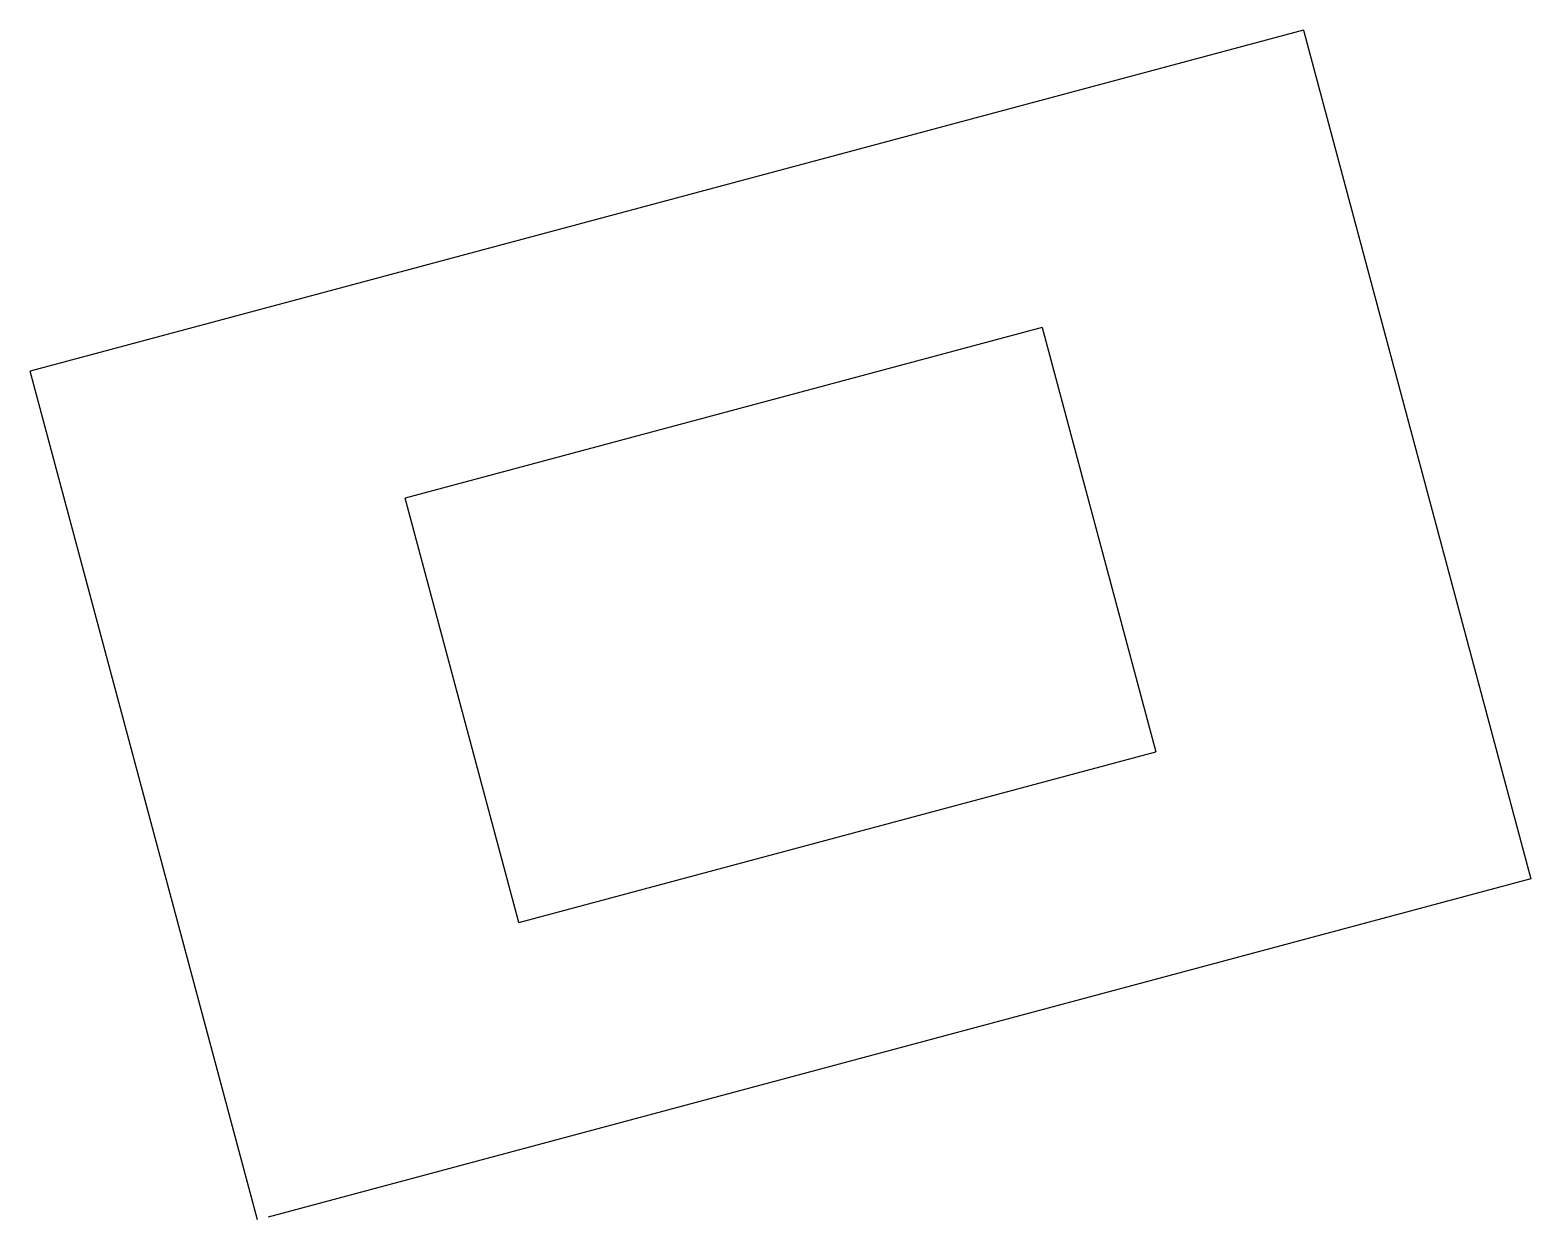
# Model space of a CAD drawing. Header units: millimetres. Extents: x 10 to 78.3, y 10 to 64.2.
import ezdxf

# ---------------------------------------------------------------- set-up
doc = ezdxf.new("R2010")
doc.units = ezdxf.units.MM
doc.layers.add('CUT', color=7, linetype='Continuous')

msp = doc.modelspace()

# ---------------------------------------------------------------- linework, layer by layer
at = {"layer": 'CUT'}
for p, q in [((67.956, 64.166), (10, 48.637)), ((67.956, 64.166), (78.308, 25.529)), ((56.055, 50.625), (27.077, 42.86)), ((56.055, 50.625), (61.231, 31.306)), ((20.353, 10), (10, 48.637)), ((32.253, 23.542), (27.077, 42.86)), ((32.253, 23.542), (61.231, 31.306)), ((78.308, 25.529), (20.836, 10.129))]:
    msp.add_line(p, q, dxfattribs=at)

doc.saveas('drawing.dxf')
